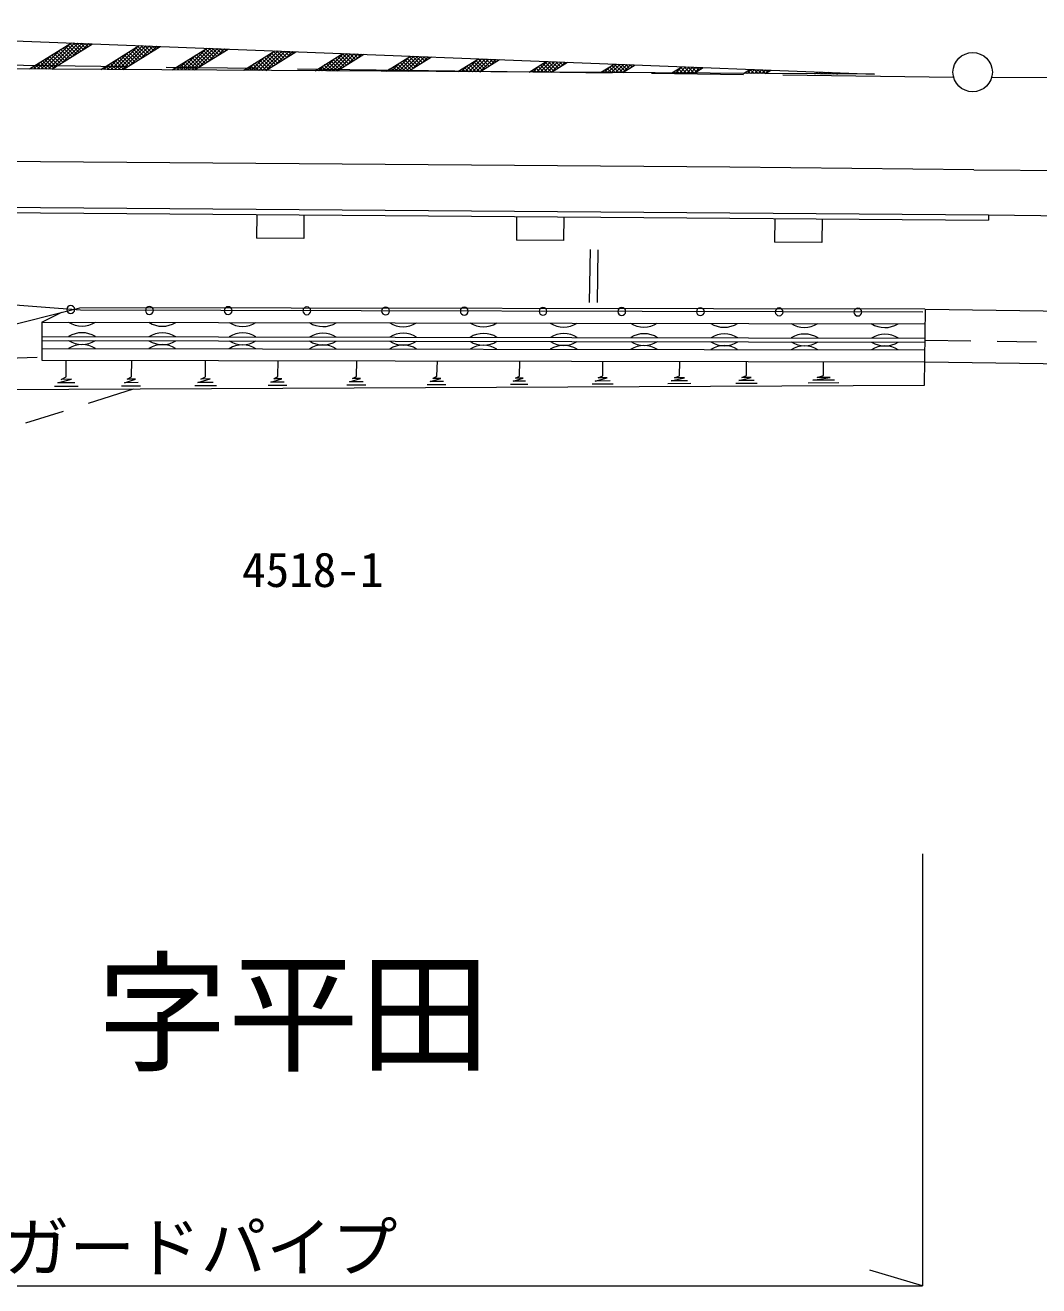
# Model space of a CAD drawing. Units: millimetres, scale not verified. Extents: x 40000 to 680000, y 20000 to 380000.
# Drawn here: x 133364 to 171990, y 243878 to 291938 of the extents above; entities that cross this region are included whole.
import ezdxf
from ezdxf.enums import TextEntityAlignment as Align

# ---------------------------------------------------------------- set-up
doc = ezdxf.new("R2010")
doc.units = ezdxf.units.MM
doc.header["$LTSCALE"] = 1000
doc.linetypes.add('CHAIN', pattern=[18.5, 12, -1.5, 3.5, -1.5])
for name, color, linetype, lineweight in [('M-BGD', 7, 'Continuous', 13), ('M-BMK', 2, 'CHAIN', 13), ('M-BMK-SRVR', 3, 'Continuous', 13), ('M-STR-HTXT', 7, 'Continuous', 13)]:
    doc.layers.add(name, color=color, linetype=linetype, lineweight=lineweight)
doc.layers.add('M-BGD-HTXT', color=7, linetype='Continuous')
doc.styles.add('ＭＳ ゴシック', font='')
doc.styles.get('ＭＳ ゴシック').set_extended_font_data('MS Gothic')

msp = doc.modelspace()

# ---------------------------------------------------------------- linework, layer by layer
at = {"layer": 'M-BGD'}
for p, q in [((117826, 291938), (165730, 290068)), ((133529, 290273), (135122, 291263)), ((134254, 290268), (135244, 291258)), ((134432, 290304), (135380, 291252)), ((134805, 290536), (135516, 291247)), ((135489, 290960), (135189, 291260)), ((135576, 291014), (135336, 291254)), ((135663, 291069), (135483, 291248)), ((133833, 290271), (134337, 290775)), ((133973, 290270), (134710, 291006)), ((134114, 290269), (135083, 291238)), ((134373, 290267), (135925, 291231)), ((134703, 290473), (134377, 290799)), ((134791, 290527), (134464, 290854)), ((134878, 290581), (134551, 290908)), ((134965, 290635), (134638, 290962)), ((135052, 290689), (134726, 291016)), ((135140, 290743), (134813, 291070)), ((135227, 290798), (134900, 291124)), ((135314, 290852), (134987, 291179)), ((135401, 290906), (135075, 291233)), ((135178, 290767), (135653, 291242)), ((135551, 290999), (135789, 291236)), ((135750, 291123), (135630, 291243)), ((135838, 291177), (135778, 291237)), ((136249, 290255), (137708, 291162)), ((136643, 290253), (137296, 290905)), ((136783, 290252), (137669, 291137)), ((136924, 290251), (137830, 291157)), ((137064, 290250), (137966, 291151)), ((137093, 290250), (138511, 291130)), ((137464, 290480), (137137, 290807)), ((137551, 290534), (137224, 290861)), ((137638, 290588), (137311, 290915)), ((137391, 290435), (138102, 291146)), ((137725, 290643), (137398, 290969)), ((137812, 290697), (137486, 291024)), ((137900, 290751), (137573, 291078)), ((137987, 290805), (137660, 291132)), ((137764, 290667), (138238, 291141)), ((138074, 290859), (137775, 291159)), ((138161, 290913), (137922, 291153)), ((138249, 290968), (138069, 291147)), ((138137, 290898), (138374, 291136)), ((138336, 291022), (138216, 291142)), ((138423, 291076), (138363, 291136)), ((138969, 290238), (140294, 291061)), ((139312, 290236), (139881, 290805)), ((139453, 290235), (140255, 291036)), ((139593, 290234), (140415, 291056)), ((139734, 290233), (140552, 291051)), ((139813, 290233), (141096, 291029)), ((140224, 290487), (139897, 290814)), ((139976, 290334), (140688, 291045)), ((140311, 290542), (139984, 290868)), ((140398, 290596), (140071, 290923)), ((140485, 290650), (140159, 290977)), ((140573, 290704), (140246, 291031)), ((140349, 290566), (140824, 291040)), ((140660, 290758), (140360, 291058)), ((140747, 290813), (140507, 291052)), ((140834, 290867), (140654, 291047)), ((140723, 290797), (140960, 291035)), ((140921, 290921), (140802, 291041)), ((141009, 290975), (140949, 291035)), ((141689, 290221), (142879, 290960)), ((142122, 290218), (142840, 290935)), ((142263, 290217), (143001, 290955)), ((142404, 290216), (143137, 290950)), ((142533, 290215), (143682, 290929)), ((142562, 290233), (143273, 290944)), ((142896, 290441), (142570, 290767)), ((142984, 290495), (142657, 290822)), ((143071, 290549), (142744, 290876)), ((143158, 290603), (142831, 290930)), ((142935, 290465), (143409, 290939)), ((143245, 290657), (142946, 290957)), ((143333, 290712), (143093, 290951)), ((143420, 290766), (143240, 290946)), ((143308, 290697), (143545, 290934)), ((143507, 290820), (143387, 290940)), ((143594, 290874), (143534, 290934)), ((144409, 290203), (145465, 290859)), ((144832, 290201), (145489, 290858)), ((144973, 290200), (145625, 290852)), ((145113, 290199), (145761, 290847)), ((145254, 290198), (145898, 290842)), ((145254, 290198), (146267, 290828)), ((145690, 290469), (145363, 290796)), ((145777, 290523), (145450, 290850)), ((145864, 290577), (145588, 290854)), ((145627, 290430), (146034, 290837)), ((145952, 290631), (145735, 290848)), ((146039, 290686), (145882, 290842)), ((146000, 290662), (146170, 290831)), ((146126, 290740), (146029, 290837)), ((146213, 290794), (146176, 290831)), ((165730, 290068), (115331, 290388)), ((133552, 290272), (133590, 290311)), ((133631, 290272), (133592, 290312)), ((133774, 290271), (133679, 290366)), ((133692, 290271), (133964, 290543)), ((133916, 290270), (133766, 290420)), ((134058, 290269), (133853, 290474)), ((134201, 290268), (133940, 290528)), ((134343, 290267), (134028, 290583)), ((134442, 290310), (134115, 290637)), ((134529, 290364), (134202, 290691)), ((134616, 290418), (134289, 290745)), ((136417, 290254), (136352, 290319)), ((136362, 290254), (136549, 290442)), ((136559, 290253), (136439, 290373)), ((136502, 290254), (136922, 290674)), ((136701, 290252), (136526, 290427)), ((136844, 290251), (136613, 290482)), ((136986, 290251), (136701, 290536)), ((137115, 290263), (136788, 290590)), ((137202, 290317), (136875, 290644)), ((137289, 290372), (136962, 290698)), ((137376, 290426), (137050, 290753)), ((139031, 290238), (139135, 290341)), ((139202, 290236), (139112, 290327)), ((139172, 290237), (139508, 290573)), ((139344, 290236), (139199, 290381)), ((139486, 290235), (139286, 290435)), ((139629, 290234), (139373, 290489)), ((139771, 290233), (139461, 290543)), ((139875, 290271), (139548, 290597)), ((139962, 290325), (139635, 290652)), ((140049, 290379), (139722, 290706)), ((140136, 290433), (139810, 290760)), ((141841, 290220), (142094, 290472)), ((141987, 290219), (141872, 290334)), ((142129, 290218), (141959, 290388)), ((141982, 290219), (142467, 290704)), ((142272, 290217), (142046, 290442)), ((142414, 290216), (142133, 290497)), ((142547, 290224), (142221, 290551)), ((142635, 290278), (142308, 290605)), ((142722, 290332), (142395, 290659)), ((142809, 290387), (142482, 290713)), ((144551, 290202), (144786, 290437)), ((144684, 290202), (144578, 290308)), ((144827, 290201), (144665, 290362)), ((144692, 290202), (145159, 290669)), ((144969, 290200), (144752, 290416)), ((145111, 290199), (144840, 290471)), ((145254, 290198), (144927, 290525)), ((145341, 290252), (145014, 290579)), ((145428, 290306), (145101, 290633)), ((145515, 290360), (145189, 290687)), ((145603, 290415), (145276, 290741)), ((147130, 290186), (148051, 290758)), ((147415, 290184), (147305, 290295)), ((147321, 290185), (147638, 290502)), ((147557, 290183), (147392, 290349)), ((147462, 290184), (148011, 290734)), ((147700, 290182), (147479, 290403)), ((147842, 290181), (147566, 290457)), ((147602, 290183), (148172, 290753)), ((147980, 290185), (147654, 290511)), ((148068, 290239), (147741, 290566)), ((147743, 290182), (148308, 290748)), ((148155, 290293), (147828, 290620)), ((147883, 290181), (148444, 290742)), ((148242, 290347), (147915, 290674)), ((147974, 290181), (148853, 290727)), ((148329, 290401), (148003, 290728)), ((148106, 290263), (148580, 290737)), ((148417, 290456), (148117, 290755)), ((148504, 290510), (148264, 290749)), ((148591, 290564), (148411, 290744)), ((148479, 290495), (148717, 290732)), ((148678, 290618), (148558, 290738)), ((148765, 290672), (148706, 290732)), ((149850, 290169), (150636, 290657)), ((149991, 290168), (150226, 290402)), ((150267, 290166), (150106, 290328)), ((150132, 290167), (150599, 290634)), ((150409, 290165), (150193, 290382)), ((150273, 290166), (150759, 290652)), ((150552, 290164), (150280, 290436)), ((150694, 290163), (150367, 290490)), ((150413, 290165), (150895, 290647)), ((150781, 290218), (150455, 290544)), ((150869, 290272), (150542, 290598)), ((150554, 290164), (151031, 290641)), ((150956, 290326), (150629, 290653)), ((150694, 290163), (151167, 290636)), ((150694, 290163), (151439, 290626)), ((151043, 290380), (150772, 290652)), ((151130, 290434), (150919, 290646)), ((151218, 290488), (151066, 290640)), ((151067, 290395), (151303, 290631)), ((151305, 290543), (151213, 290634)), ((151392, 290597), (151360, 290629)), ((152570, 290151), (153222, 290556)), ((152712, 290150), (152946, 290385)), ((152987, 290149), (152826, 290310)), ((152852, 290150), (153257, 290555)), ((153130, 290148), (152913, 290364)), ((152993, 290149), (153393, 290549)), ((153272, 290147), (153000, 290419)), ((153414, 290146), (153088, 290473)), ((153133, 290148), (153529, 290544)), ((153502, 290200), (153175, 290527)), ((153274, 290147), (153666, 290539)), ((153589, 290254), (153290, 290553)), ((153414, 290146), (153802, 290533)), ((153414, 290146), (154024, 290525)), ((153676, 290309), (153437, 290548)), ((153763, 290363), (153584, 290542)), ((153851, 290417), (153731, 290536)), ((153788, 290378), (153938, 290528)), ((153938, 290471), (153879, 290530)), ((155290, 290134), (155808, 290455)), ((155432, 290133), (155666, 290368)), ((155708, 290131), (155546, 290293)), ((155572, 290132), (155892, 290452)), ((155850, 290131), (155633, 290347)), ((155713, 290131), (156028, 290446)), ((155992, 290130), (155721, 290401)), ((156135, 290129), (155808, 290455)), ((155854, 290131), (156164, 290441)), ((156222, 290183), (155955, 290449)), ((155994, 290130), (156300, 290436)), ((156309, 290237), (156103, 290443)), ((156135, 290129), (156436, 290430)), ((156135, 290129), (156610, 290424)), ((156396, 290291), (156250, 290438)), ((156484, 290345), (156397, 290432)), ((156508, 290361), (156572, 290425)), ((156571, 290400), (156544, 290426)), ((158011, 290117), (158393, 290354)), ((158152, 290116), (158387, 290350)), ((158293, 290115), (158527, 290349)), ((158570, 290113), (158354, 290330)), ((158433, 290114), (158663, 290344)), ((158712, 290112), (158474, 290351)), ((158574, 290113), (158799, 290338)), ((158855, 290111), (158621, 290345)), ((158714, 290112), (158935, 290333)), ((158942, 290166), (158768, 290339)), ((158855, 290111), (159071, 290328)), ((158855, 290111), (159196, 290323)), ((159029, 290220), (158915, 290334)), ((159117, 290274), (159063, 290328)), ((136274, 290255), (136264, 290265)), ((139059, 290237), (139024, 290272)), ((141702, 290221), (141697, 290226)), ((141701, 290221), (141720, 290240)), ((141845, 290220), (141785, 290280)), ((144410, 290203), (144412, 290205)), ((144542, 290202), (144491, 290254)), ((147130, 290186), (147130, 290186)), ((147181, 290186), (147265, 290270)), ((147273, 290185), (147217, 290240)), ((149851, 290169), (149853, 290170)), ((149982, 290168), (149931, 290219)), ((150125, 290167), (150018, 290273)), ((152571, 290151), (152573, 290153)), ((152703, 290151), (152651, 290202)), ((152845, 290150), (152739, 290256)), ((155291, 290134), (155293, 290136)), ((155423, 290133), (155372, 290185)), ((155565, 290132), (155459, 290239)), ((158012, 290117), (158013, 290119)), ((158143, 290116), (158092, 290167)), ((158285, 290115), (158179, 290221)), ((158428, 290114), (158266, 290276)), ((160731, 290099), (160979, 290254)), ((160732, 290099), (160734, 290101)), ((160863, 290099), (160812, 290150)), ((160872, 290099), (161025, 290251)), ((161006, 290098), (160899, 290204)), ((161148, 290097), (160992, 290253)), ((161013, 290098), (161161, 290246)), ((161290, 290096), (161139, 290247)), ((161153, 290097), (161297, 290241)), ((161433, 290095), (161287, 290241)), ((161294, 290096), (161433, 290235)), ((161575, 290094), (161434, 290235)), ((161435, 290095), (161570, 290230)), ((161575, 290094), (161706, 290225)), ((161575, 290094), (161781, 290222)), ((161662, 290148), (161581, 290230)), ((161750, 290202), (161728, 290224)), ((163451, 290082), (163564, 290153)), ((163452, 290082), (163454, 290084)), ((163584, 290081), (163532, 290133)), ((163593, 290081), (163660, 290148)), ((163726, 290080), (163658, 290149)), ((163733, 290080), (163796, 290143)), ((163868, 290080), (163805, 290143)), ((163874, 290079), (163932, 290138)), ((164011, 290079), (163952, 290137)), ((164014, 290079), (164068, 290133)), ((164153, 290078), (164099, 290131)), ((164155, 290078), (164204, 290127)), ((164295, 290077), (164246, 290126)), ((164295, 290077), (164340, 290122)), ((164295, 290077), (164367, 290121)), ((160221, 286529), (118191, 286854)), ((169513, 286426), (160221, 286529)), ((169513, 286426), (195658, 286212)), ((118146, 285105), (170072, 284703)), ((118145, 284905), (170070, 284503)), ((142185, 284719), (142178, 283819)), ((143985, 284705), (143978, 283805)), ((152089, 284642), (152082, 283742)), ((153889, 284628), (153882, 283728)), ((161932, 284566), (161925, 283666)), ((163732, 284552), (163725, 283652)), ((170072, 284703), (170070, 284503)), ((170072, 284703), (178085, 284606)), ((143978, 283805), (142178, 283819)), ((153882, 283728), (152082, 283742)), ((163725, 283652), (161925, 283666)), ((154888, 283383), (154861, 281368)), ((155188, 283379), (155161, 281370)), ((135476, 281070), (126643, 281765)), ((131890, 280276), (135446, 281165)), ((167648, 281107), (135446, 281165)), ((133999, 280618), (134757, 280993)), ((167575, 280996), (135476, 281070)), ((167630, 278212), (167678, 281106)), ((167673, 281106), (179576, 280938)), ((133999, 280618), (133997, 279168)), ((133999, 280618), (167669, 280556)), ((133998, 280068), (167660, 280006)), ((133998, 279918), (167657, 279856)), ((167658, 279935), (169406, 279909)), ((170406, 279894), (171906, 279872)), ((132684, 279245), (133824, 279278)), ((133997, 279618), (167652, 279556)), ((133997, 279168), (167645, 279107)), ((134929, 278526), (134927, 279166)), ((137409, 278531), (137425, 279161)), ((140236, 278536), (140234, 279156)), ((142989, 278542), (143007, 279151)), ((145988, 278547), (145996, 279146)), ((149052, 278553), (149070, 279140)), ((152199, 278560), (152214, 279134)), ((155372, 278566), (155379, 279129)), ((158300, 278572), (158312, 279123)), ((160853, 278577), (160857, 279119)), ((163790, 278582), (163790, 279114)), ((167645, 279107), (179548, 278938)), ((134608, 278299), (135123, 278437)), ((135253, 278302), (134608, 278299)), ((134736, 278435), (134929, 278526)), ((135123, 278437), (134736, 278435)), ((137142, 278308), (137562, 278443)), ((137663, 278311), (137142, 278308)), ((137250, 278442), (137409, 278531)), ((137562, 278443), (137250, 278442)), ((139945, 278318), (140412, 278450)), ((140529, 278321), (139945, 278318)), ((140061, 278449), (140236, 278536)), ((140412, 278450), (140061, 278449)), ((142727, 278328), (143138, 278457)), ((143235, 278330), (142727, 278328)), ((142834, 278456), (142989, 278542)), ((143138, 278457), (142834, 278456)), ((145726, 278339), (146141, 278465)), ((146242, 278341), (145726, 278339)), ((145832, 278464), (145988, 278547)), ((146141, 278465), (145832, 278464)), ((148791, 278350), (149201, 278473)), ((149298, 278352), (148791, 278350)), ((148897, 278472), (149052, 278553)), ((149201, 278473), (148897, 278472)), ((151953, 278361), (152339, 278481)), ((152430, 278363), (151953, 278361)), ((152053, 278480), (152199, 278560)), ((152339, 278481), (152053, 278480)), ((155082, 278372), (155542, 278489)), ((155654, 278374), (155082, 278372)), ((155199, 278488), (155372, 278566)), ((155542, 278489), (155199, 278488)), ((158724, 278272), (157860, 278268)), ((157987, 278382), (158483, 278497)), ((158604, 278385), (157987, 278382)), ((158113, 278495), (158300, 278572)), ((158483, 278497), (158113, 278495)), ((161255, 278284), (160445, 278280)), ((160562, 278391), (161026, 278504)), ((161140, 278394), (160562, 278391)), ((160679, 278502), (160853, 278577)), ((161026, 278504), (160679, 278502)), ((164371, 278298), (163208, 278292)), ((163375, 278401), (164039, 278512)), ((164205, 278405), (163375, 278401)), ((163541, 278509), (163790, 278582)), ((164039, 278512), (163541, 278509)), ((131752, 278052), (167630, 278212)), ((135382, 278168), (134479, 278164)), ((135770, 277532), (137484, 278077)), ((137763, 278179), (137034, 278175)), ((140647, 278191), (139828, 278188)), ((143331, 278203), (142621, 278200)), ((146343, 278217), (145621, 278214)), ((149395, 278231), (148685, 278227)), ((152522, 278245), (151854, 278242)), ((155766, 278259), (154966, 278256)), ((133388, 276774), (134817, 277229))]:
    msp.add_line(p, q, dxfattribs=at)
for centre, radius, start, end in [((135097, 281100), 150, 0, 180), ((138096, 281064), 150, 0, 180), ((141096, 281057), 150, 0, 180), ((144096, 281050), 150, 0, 180), ((147096, 281043), 150, 0, 180), ((150096, 281036), 150, 0, 180), ((153096, 281030), 150, 0, 180), ((156096, 281023), 150, 0, 180), ((159096, 281016), 150, 0, 180), ((162096, 281009), 150, 0, 180), ((165096, 281002), 150, 0, 180), ((135097, 281100), 150, 180, 0), ((138096, 281064), 150, 180, 0), ((141096, 281057), 150, 180, 0), ((144096, 281050), 150, 180, 0), ((147096, 281043), 150, 180, 0), ((150096, 281036), 150, 180, 0), ((153096, 281030), 150, 180, 0), ((156096, 281023), 150, 180, 0), ((159096, 281016), 150, 180, 0), ((162096, 281009), 150, 180, 0), ((165096, 281002), 150, 180, 0), ((135527, 279273), 942, 57.1185, 122.6738), ((135530, 281406), 941, 237.1061, 302.6862), ((138589, 281401), 941, 237.1061, 302.6862), ((138587, 279267), 942, 57.1185, 122.6738), ((141648, 281395), 941, 237.1061, 302.6862), ((141647, 279262), 942, 57.1185, 122.6738), ((144707, 281389), 941, 237.1061, 302.6862), ((144707, 279256), 942, 57.1185, 122.6738), ((147766, 281384), 941, 237.1061, 302.6862), ((147767, 279250), 942, 57.1185, 122.6738), ((150825, 281378), 941, 237.1061, 302.6862), ((153884, 281373), 941, 237.1061, 302.6862), ((156942, 281367), 941, 237.1061, 302.6862), ((160001, 281362), 941, 237.1061, 302.6862), ((163060, 281356), 941, 237.1061, 302.6862), ((166119, 281351), 941, 237.1061, 302.6862), ((135529, 280707), 942, 237.1164, 302.6758), ((135526, 278823), 942, 57.1123, 122.68), ((138585, 278817), 942, 57.1123, 122.68), ((138589, 280701), 942, 237.1164, 302.6758), ((141645, 278812), 942, 57.1123, 122.68), ((141649, 280696), 942, 237.1164, 302.6758), ((144704, 278806), 942, 57.1123, 122.68), ((144709, 280690), 942, 237.1164, 302.6758), ((147764, 278801), 942, 57.1123, 122.68), ((147769, 280685), 942, 237.1164, 302.6758), ((150823, 278795), 942, 57.1123, 122.68), ((150829, 280679), 942, 237.1164, 302.6758), ((150828, 279245), 942, 57.1185, 122.6738), ((153883, 278790), 942, 57.1123, 122.68), ((153889, 280673), 942, 237.1164, 302.6758), ((153888, 279239), 942, 57.1185, 122.6738), ((156942, 278784), 942, 57.1123, 122.68), ((156949, 280668), 942, 237.1164, 302.6758), ((156948, 279234), 942, 57.1185, 122.6738), ((160002, 278779), 942, 57.1123, 122.68), ((160009, 280662), 942, 237.1164, 302.6758), ((160008, 279228), 942, 57.1185, 122.6738), ((163061, 278773), 942, 57.1123, 122.68), ((163069, 280657), 942, 237.1164, 302.6758), ((163068, 279223), 942, 57.1185, 122.6738), ((166121, 278768), 942, 57.1123, 122.68), ((166129, 280651), 942, 237.1164, 302.6758), ((166128, 279217), 942, 57.1185, 122.6738)]:
    msp.add_arc(centre, radius, start, end, dxfattribs=at)
at = {"layer": 'M-BMK'}
for p, q in [((69744, 291218), (168745, 289959)), ((268941, 289272), (170193, 289945))]:
    msp.add_line(p, q, dxfattribs=at)
at = {"layer": 'M-BMK-SRVR'}
msp.add_circle((169471, 290148), 750, dxfattribs=at)
at = {"layer": 'M-STR-HTXT'}
for p, q in [((167556, 260351), (167556, 243878)), ((167556, 243878), (165556, 244478)), ((117010, 243878), (167556, 243878))]:
    msp.add_line(p, q, dxfattribs=at)

# ---------------------------------------------------------------- texts
at = {"layer": 'M-BGD', "style": 'ＭＳ ゴシック'}
msp.add_text('4518-1', height=1320, dxfattribs=at).set_placement((141628, 270123), align=Align.BOTTOM_LEFT)
at = {"layer": 'M-BGD-HTXT', "style": 'ＭＳ ゴシック'}
msp.add_text('字平田', height=3666, dxfattribs=at).set_placement((136090, 251339), align=Align.BOTTOM_LEFT)
at = {"layer": 'M-STR-HTXT', "style": 'ＭＳ ゴシック'}
msp.add_text('ガードパイプ', height=1833, dxfattribs=at).set_placement((132548, 243878), align=Align.BOTTOM_LEFT)

doc.saveas('drawing.dxf')
